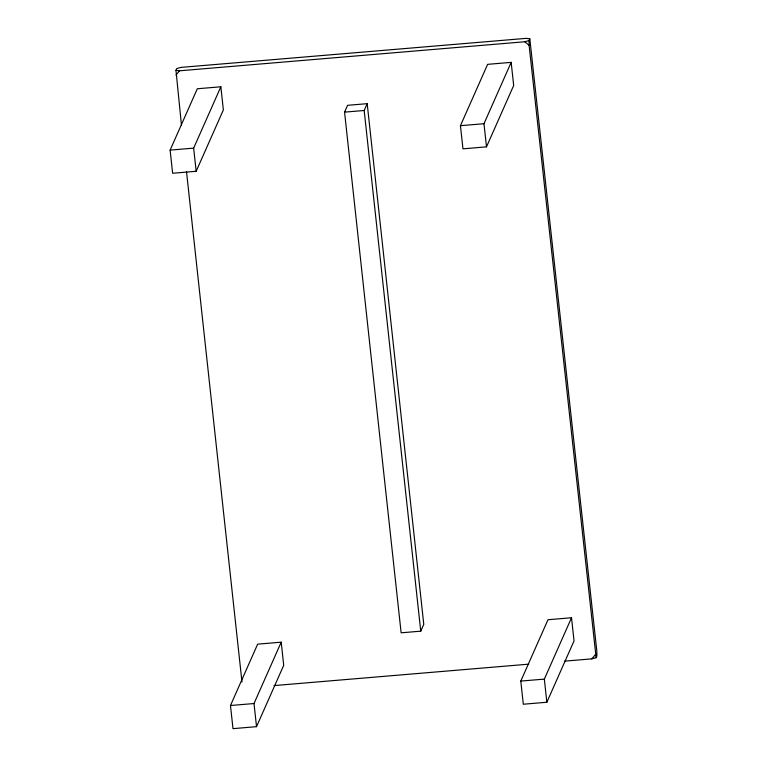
<?xml version="1.0" encoding="UTF-8"?>
<svg xmlns="http://www.w3.org/2000/svg" width="767" height="767" viewBox="0 0 767 767"><rect width="100%" height="100%" fill="white"/><g stroke="black" fill="none" stroke-linecap="round" stroke-linejoin="round"><path stroke-width="1.15" d="M181.443 124.973L175.969 70.276L176.726 68.57L181.022 67.391L526.277 38.35L529.824 38.868L596.841 651.269L596.879 655.977L596.132 657.683L591.827 658.863L564.445 661.164M170.121 150.111L197.301 88.761L220.848 86.786L223.36 109.93L196.17 171.281L172.633 173.256L170.121 150.111L193.658 148.136L220.848 86.786M344.556 112.135L347.576 105.319L367.192 103.67L423.767 624.348L420.747 631.164L401.131 632.813L344.556 112.135L364.172 110.486L367.192 103.67M460.44 125.692L487.63 64.342L511.167 62.367L513.679 85.501L486.499 146.852L462.961 148.836L460.44 125.692L483.977 123.717L511.167 62.367M230.474 705.506L257.654 644.155L281.201 642.18L283.713 665.315L256.523 726.665L232.986 728.65L230.474 705.506L254.011 703.531L281.201 642.18M596.132 657.683L529.105 45.282L529.067 40.574L529.824 38.868M520.793 681.086L547.983 619.736L571.52 617.751L574.042 640.896L546.852 702.246L523.315 704.231L520.793 681.086L544.34 679.111L571.52 617.751M176.007 74.984L179.516 70.804L524.762 41.763L529.067 40.574M591.827 658.863L595.336 654.673M273.953 685.602L528.731 664.164M175.969 70.276L179.516 70.804M524.762 41.763L529.105 45.282M483.977 123.717L486.499 146.852M544.34 679.111L546.852 702.246M364.172 110.486L420.747 631.164M193.658 148.136L196.17 171.281M254.011 703.531L256.523 726.665M186.486 171.396L241.979 681.997"/></g></svg>
